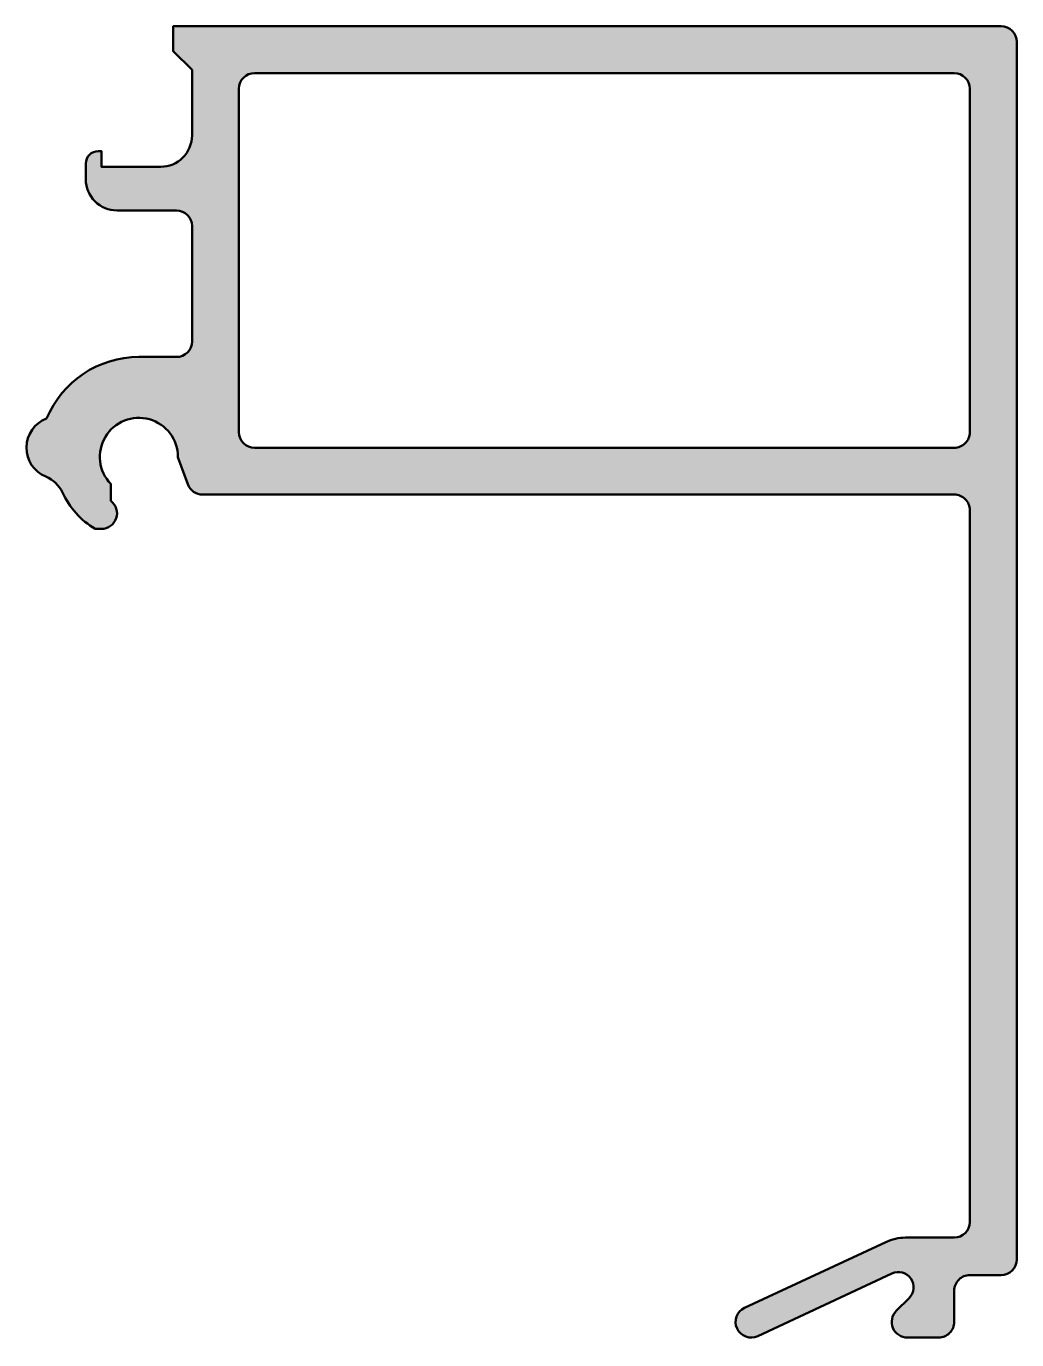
# Model space of a CAD drawing. Extents: x -4.2 to 27.5, y -42.1 to 0.
import ezdxf

# ---------------------------------------------------------------- set-up
doc = ezdxf.new("R2010")
doc.units = 0
doc.layers.add('0S-Alu contour', color=7, linetype='Continuous', lineweight=50)
doc.layers.add('0S-Alu hatch', color=252, linetype='Continuous', lineweight=25)

# ---------------------------------------------------------------- blocks, each defined once
blk = doc.blocks.new('467810__F873655C_0BDC_4F91_9F51_FE66FC7132C7_')
at = {"layer": '0S-Alu hatch'}
h = blk.add_hatch(color=256, dxfattribs=at)
edge = h.paths.add_edge_path()
edge.add_line((-2.299999999999813, -4.399999999999877), (-2.299999999999941, -4.899999999999877))
edge.add_arc((-1.299999999999749, -4.899999999999899), 1.000000000000191, 180, 270.0000000000021)
edge.add_line((-1.299999999999714, -5.90000000000009), (0.5999999999998654, -5.899999999999863))
edge.add_ellipse((0.599999999999802, -6.400000000000282), major_axis=(-0.5000000000004193, 0), ratio=1, start_angle=180, end_angle=269.9999999999927, ccw=False)
edge.add_line((1.10000000000022, -6.400000000000318), (1.100000000000163, -10.0928794937208))
edge.add_ellipse((0.6000000000001064, -10.09287949372074), major_axis=(-0.5000000000000567, 0), ratio=1, start_angle=90.00000000000477, end_angle=180, ccw=False)
edge.add_line((0.6000000000001487, -10.5928794937208), (-0.5999999999999537, -10.59287949372125))
edge.add_arc((-0.6000000000000958, -13.79287949372091), 3.199999999999667, 89.99999999999746, 157.4396784383159)
edge.add_arc((-3.199999999999882, -13.49999999999976), 0.9999999999998834, 110.8010202519553, 247.8036894202176)
edge.add_ellipse((-3.955562333771492, -15.35178982602699), major_axis=(-0.9999999999982147, 0), ratio=1, start_angle=204.9184023087561, end_angle=247.8036894201348, ccw=False)
edge.add_arc((-0.60000000000007, -13.79287949371811), 2.700000000002448, 204.91840230888, 238.7033359050418)
edge.add_line((-2.002567278068501, -16.09999999999968), (-1.799999999999815, -16.09999999999989))
edge.add_arc((-1.799999999999801, -15.5999999999999), 0.4999999999999912, 269.9999999999984, 413.1301023541656)
edge.add_line((-1.499999999999873, -15.19999999999986), (-1.499999999999903, -14.66034707236576))
edge.add_ellipse((-0.5999999999997971, -13.79287949372099), major_axis=(-1.250000000000008, 0), ratio=1, start_angle=179.6736182686105, end_angle=43.94551956230231, ccw=False)
edge.add_line((0.6499797191918172, -13.8000000000004), (0.9670014590229216, -14.67101007166274))
edge.add_arc((1.43684776941569, -14.5000000000003), 0.4999999999996915, 199.9999999999648, 269.9999999999706)
edge.add_line((1.436847769415433, -14.99999999999999), (25.4999999999999, -15))
edge.add_ellipse((25.50000000000024, -15.4999999999999), major_axis=(-0.4999999999998988, 0), ratio=1, start_angle=180, end_angle=270.0000000000391, ccw=False)
edge.add_line((26.00000000000014, -15.49999999999958), (26.00000000000012, -38.29999999999996))
edge.add_ellipse((25.50000000000014, -38.29999999999999), major_axis=(-0.4999999999999787, 0), ratio=1, start_angle=90.00000000000239, end_angle=180, ccw=False)
edge.add_line((25.50000000000017, -38.79999999999997), (23.93960988776451, -38.79999999999996))
edge.add_arc((23.93960988776476, -40.3000000000001), 1.500000000000142, 90.00000000000936, 115.0000000000081)
edge.add_line((23.30568249515346, -38.94053831944509), (18.78869086912939, -41.04684610648177))
edge.add_arc((18.99999999999979, -41.50000000000008), 0.500000000000005, 115.0000000000066, 295.0000000000066)
edge.add_line((19.2113091308702, -41.95315389351838), (23.50729591024052, -39.94990235896558))
edge.add_ellipse((23.71307802775444, -40.39120353409155), major_axis=(-0.4869219722461457, 0), ratio=1, start_angle=134.9999999999873, end_angle=294.99999999998704, ccw=False)
edge.add_line((24.05738385623834, -40.7355093625756), (23.64644660940705, -41.14644660940667))
edge.add_arc((24.00000000000009, -41.50000000000008), 0.4999999999999287, 134.9999999999706, 269.999999999991)
edge.add_line((24.00000000000001, -42.00000000000001), (25.00000000000003, -42.00000000000001))
edge.add_arc((25.00000000000006, -41.49999999999995), 0.5000000000000498, 269.9999999999976, 360)
edge.add_line((25.50000000000011, -41.50000000000001), (25.50000000000014, -40.5))
edge.add_ellipse((26.00000000000013, -40.49999999999999), major_axis=(-0.4999999999999965, 0), ratio=1, start_angle=269.9999999999996, end_angle=360, ccw=False)
edge.add_line((26.00000000000014, -40), (27.00000000000013, -40))
edge.add_arc((27.00000000000013, -39.50000000000004), 0.4999999999999645, 270, 360)
edge.add_line((27.5000000000001, -39.50000000000004), (27.50000000000016, -0.5000000000002914))
edge.add_arc((27.00000000000001, -0.5000000000001544), 0.5000000000001493, 0, 89.9999999999992)
edge.add_line((27.00000000000001, -5.1e-15), (0.5, -1e-16))
edge.add_line((0.5, -1e-16), (0.5000000000001278, -0.7999999999994999))
edge.add_line((0.5000000000001278, -0.7999999999994999), (1.100000000000221, -1.39999999999921))
edge.add_line((1.100000000000221, -1.39999999999921), (1.100000000000178, -3.500000000000227))
edge.add_ellipse((0.1000000000001089, -3.499999999999928), major_axis=(-1.000000000000069, 0), ratio=1, start_angle=89.99999999999102, end_angle=180, ccw=False)
edge.add_line((0.0999999999999507, -4.5), (-1.799999999999756, -4.5))
edge.add_line((-1.799999999999756, -4.5), (-1.799999999999756, -4.000000000000007))
edge.add_line((-1.799999999999756, -4.000000000000007), (-1.899999999999921, -4.000000000000227))
edge.add_arc((-1.899999999999903, -4.400000000000137), 0.3999999999999097, 90.00000000000252, 180)
edge = h.paths.add_edge_path()
edge.add_line((3.099999999999937, -1.5), (25.50000000000014, -1.500000000000004))
edge.add_ellipse((25.50000000000014, -2.000000000000004), major_axis=(-0.5, 0), ratio=1, start_angle=180, end_angle=270, ccw=False)
edge.add_line((26.00000000000014, -2.000000000000005), (26.00000000000014, -13))
edge.add_ellipse((25.50000000000007, -12.99999999999993), major_axis=(-0.5000000000000693, 0), ratio=1, start_angle=89.99999999999193, end_angle=180, ccw=False)
edge.add_line((25.5, -13.5), (3.100000000000161, -13.49999999999977))
edge.add_ellipse((3.100000000000306, -12.99999999999968), major_axis=(-0.5000000000000866, 0), ratio=1, start_angle=0, end_angle=89.99999999998352, ccw=False)
edge.add_line((2.600000000000219, -12.99999999999954), (2.600000000000164, -2))
edge.add_ellipse((3.10000000000005, -1.999999999999886), major_axis=(-0.4999999999998862, 0), ratio=1, start_angle=270.00000000001296, end_angle=360, ccw=False)
at = {"layer": '0S-Alu contour', "color": 7}
for points in [[(27.00000000000001, -5.1e-15), (0.5, -1e-16), (0.5000000000001278, -0.7999999999994999), (1.100000000000221, -1.39999999999921), (1.100000000000178, -3.500000000000227)], [(27.5000000000001, -39.50000000000004), (27.50000000000016, -0.5000000000002914)], [(3.099999999999937, -1.5), (25.50000000000014, -1.500000000000004)], [(2.600000000000219, -12.99999999999954), (2.600000000000164, -2)], [(26.00000000000014, -2.000000000000005), (26.00000000000014, -13)], [(0.0999999999999507, -4.5), (-1.799999999999756, -4.5), (-1.799999999999756, -4.000000000000007), (-1.899999999999921, -4.000000000000227)], [(-2.299999999999813, -4.399999999999877), (-2.299999999999941, -4.899999999999877)], [(-1.299999999999714, -5.90000000000009), (0.5999999999998654, -5.899999999999863)], [(1.10000000000022, -6.400000000000318), (1.100000000000163, -10.0928794937208)], [(0.6000000000001487, -10.5928794937208), (-0.5999999999999537, -10.59287949372125)], [(0.6499797191918172, -13.8000000000004), (0.9670014590229216, -14.67101007166274)], [(25.5, -13.5), (3.100000000000162, -13.49999999999977)], [(-1.499999999999873, -15.19999999999986), (-1.499999999999903, -14.66034707236576)], [(1.436847769415433, -14.99999999999999), (25.4999999999999, -15)], [(26.00000000000014, -15.49999999999958), (26.00000000000012, -38.29999999999996)], [(-2.002567278068501, -16.09999999999968), (-1.799999999999815, -16.09999999999989)], [(23.30568249515346, -38.94053831944509), (18.78869086912939, -41.04684610648177)], [(25.50000000000017, -38.79999999999997), (23.93960988776451, -38.79999999999996)], [(19.2113091308702, -41.95315389351838), (23.50729591024052, -39.94990235896558)], [(26.00000000000014, -40), (27.00000000000013, -40)], [(24.05738385623834, -40.7355093625756), (23.64644660940705, -41.14644660940667)], [(25.50000000000011, -41.50000000000001), (25.50000000000014, -40.5)], [(24.00000000000001, -42.00000000000001), (25.00000000000003, -42.00000000000001)]]:
    blk.add_lwpolyline(points, dxfattribs=at)
for centre, radius, start, end in [((27.00000000000001, -0.5000000000001544), 0.5000000000001493, 0, 89.9999999999992), ((-1.899999999999903, -4.400000000000137), 0.3999999999999097, 90.00000000000252, 180), ((-1.299999999999749, -4.899999999999899), 1.000000000000191, 180, 270.0000000000021), ((-0.6000000000000958, -13.79287949372091), 3.199999999999667, 89.99999999999746, 157.4396784383159), ((-3.199999999999882, -13.49999999999976), 0.9999999999998834, 110.8010202519553, 247.8036894202176), ((1.43684776941569, -14.5000000000003), 0.4999999999996915, 199.9999999999648, 269.9999999999706), ((-0.60000000000007, -13.79287949371811), 2.700000000002448, 204.91840230888, 238.7033359050418), ((-1.799999999999801, -15.5999999999999), 0.4999999999999912, 269.9999999999984, 53.13010235416561), ((23.93960988776476, -40.3000000000001), 1.500000000000142, 90.00000000000936, 115.0000000000081), ((27.00000000000013, -39.50000000000004), 0.4999999999999645, 270, 0), ((18.99999999999979, -41.50000000000008), 0.500000000000005, 115.0000000000066, 295.0000000000066), ((24.00000000000009, -41.50000000000008), 0.4999999999999287, 134.9999999999706, 269.999999999991), ((25.00000000000006, -41.49999999999995), 0.5000000000000498, 269.9999999999976, 0)]:
    blk.add_arc(centre, radius, start, end, dxfattribs=at)
at = {"layer": '0S-Alu contour', "color": 7, "extrusion": (0, 0, -1)}
for centre, radius, start, end in [((-3.10000000000005, -1.999999999999886), 0.4999999999998862, 0, 89.99999999998703), ((-25.50000000000014, -2.000000000000004), 0.5, 90, 180), ((-0.1000000000001089, -3.499999999999928), 1.000000000000069, 180, 270.000000000009), ((-0.599999999999802, -6.400000000000282), 0.5000000000004193, 90.00000000000728, 180), ((-0.6000000000001064, -10.09287949372074), 0.5000000000000567, 180, 269.9999999999952), ((0.5999999999997971, -13.79287949372099), 1.250000000000008, 316.0544804376978, 180.3263817313895), ((-3.100000000000306, -12.99999999999968), 0.5000000000000866, 270.0000000000165, 0), ((-25.50000000000007, -12.99999999999993), 0.5000000000000693, 180, 270.0000000000081), ((3.955562333771492, -15.35178982602699), 0.9999999999982147, 112.1963105798652, 155.0815976912439), ((-25.50000000000024, -15.4999999999999), 0.4999999999998988, 89.99999999996092, 180), ((-25.50000000000014, -38.29999999999999), 0.4999999999999787, 180, 269.9999999999976), ((-23.71307802775444, -40.39120353409155), 0.4869219722461457, 65.00000000001293, 225.0000000000127), ((-26.00000000000013, -40.49999999999999), 0.4999999999999965, 0, 90.0000000000004)]:
    blk.add_arc(centre, radius, start, end, dxfattribs=at)
blk = doc.blocks.new('467810__DA54A5B0_473F_40FC_A65B_745CA23FE1B8_')
at = {"layer": '0S-Alu contour', "color": 7}
blk.add_blockref('467810__F873655C_0BDC_4F91_9F51_FE66FC7132C7_', (0, 0), dxfattribs=at)

msp = doc.modelspace()

# ---------------------------------------------------------------- block references
at = {"layer": '0S-Alu contour', "color": 7}
msp.add_blockref('467810__DA54A5B0_473F_40FC_A65B_745CA23FE1B8_', (0, 0), dxfattribs=at)

doc.saveas('drawing.dxf')
